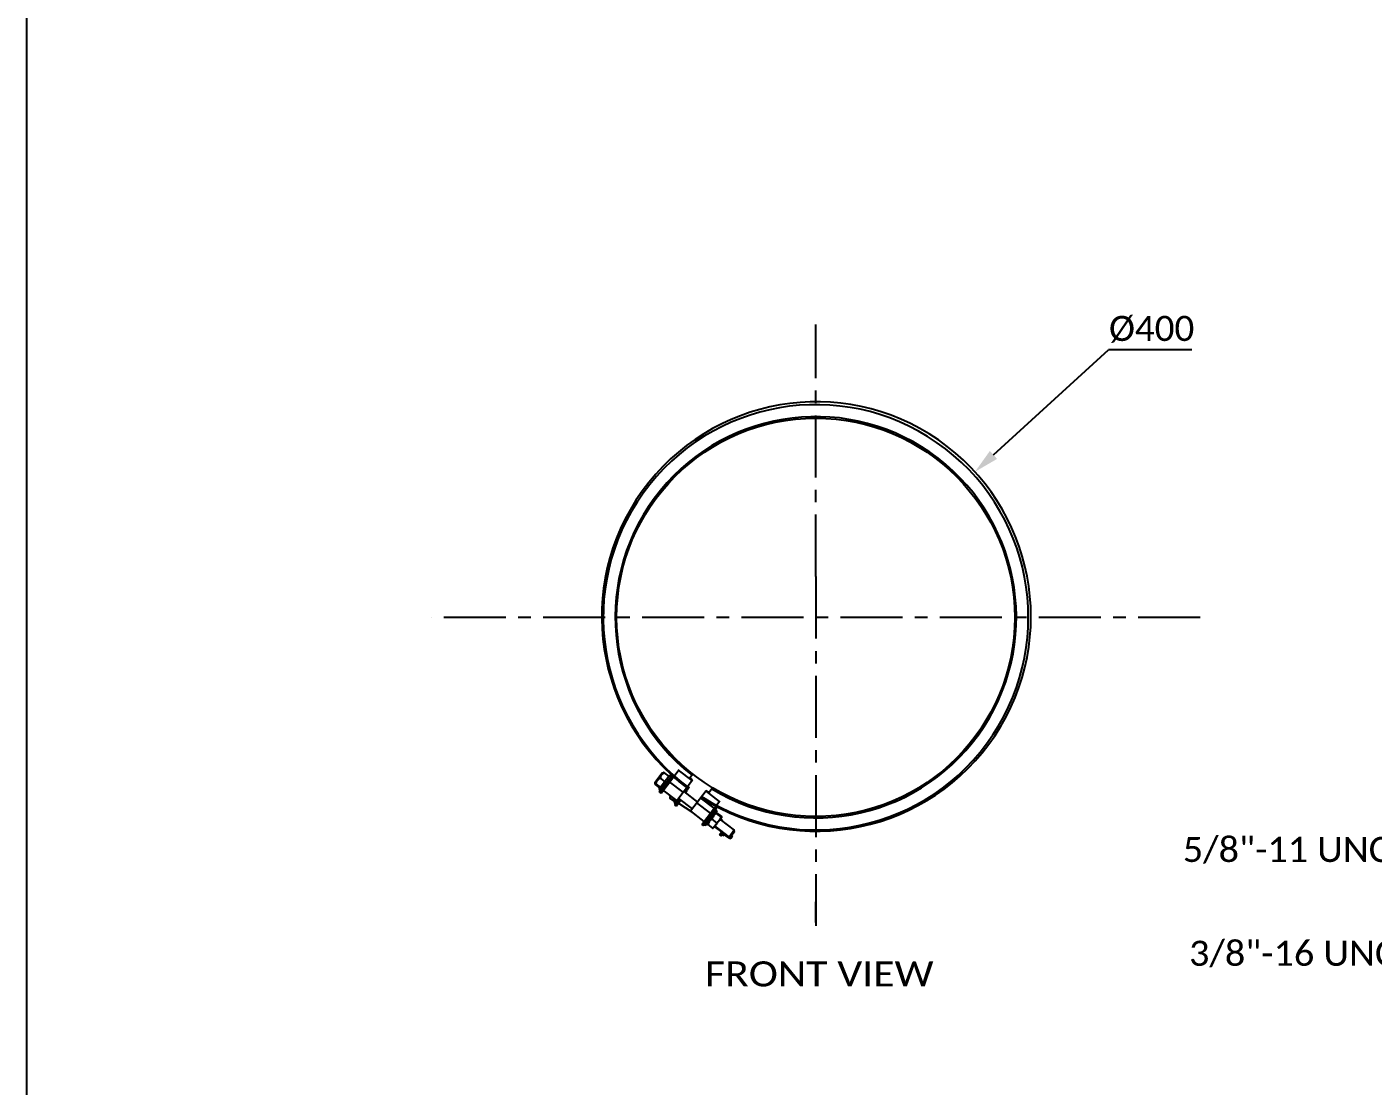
# Model space of a CAD drawing. Header units: millimetres. Extents: x 374 to 5899, y -2909 to 2000.
# Drawn here: x 374 to 1628, y -1441 to -455 of the extents above; entities that cross this region are included whole.
import ezdxf
from ezdxf.enums import TextEntityAlignment as Align

# ---------------------------------------------------------------- set-up
doc = ezdxf.new("R2010")
doc.units = ezdxf.units.MM
doc.header["$LTSCALE"] = 154
doc.header["$PDMODE"] = 3
doc.header["$PDSIZE"] = 8
doc.linetypes.add('CENTER', pattern=[0.6, 0.375, -0.075, 0.075, -0.075])
doc.layers.get('0').update_dxf_attribs({"linetype": 'CONTINUOUS'})
doc.layers.get('Defpoints').update_dxf_attribs({"linetype": 'CONTINUOUS'})
doc.layers.add('00_BUW_DATUM', color=7, linetype='CONTINUOUS')
doc.layers.add('02___PRT_ALL_AXES', color=7, linetype='CONTINUOUS')
doc.styles.get("Standard").update_dxf_attribs({"font": 'calibri.ttf'})
doc.dimstyles.new('DIMSTYLE_2', dxfattribs={"dimtxt": 23.333333, "dimasz": 23.333333, "dimexe": 1.5, "dimexo": 1, "dimtad": 1, "dimdec": 0, "dimdsep": 46, "dimtxsty": 'Standard', "dimblk": '_FILLED', "dimblk1": '_FILLED', "dimblk2": '_FILLED', "dimcen": 0.09, "dimazin": 2, "dimtp": 0.01, "dimtm": 0.01, "dimtfac": 1, "dimtdec": 0, "dimtofl": 0, "dimtmove": 0, "dimatfit": 1, "dimldrblk": '_FILLED', "dimfxl": 1, "dimtolj": 1, "dimarcsym": 0})

# ---------------------------------------------------------------- blocks, each defined once
blk = doc.blocks.new('_FILLED')
at = {"color": 0, "linetype": 'ByBlock'}
blk.add_solid([(0, 0), (-1, 0.214), (-1, -0.214)], dxfattribs=at)
blk = doc.blocks.new('*D595')
at = {"color": 0, "linetype": 'Continuous', "lineweight": -2}
for p in [(1274.6, -853.1), (1459.5, -755.4)]:
    blk.add_line(p, (1381.7, -755.4), dxfattribs=at)
at = {"color": 0, "linetype": 'Continuous'}
for p, q in [((1109.6, -1003.7), (1109.8, -1003.7)), ((1109.7, -1003.8), (1109.7, -1003.6))]:
    blk.add_line(p, q, dxfattribs=at)
at = {"layer": 'Defpoints', "color": 0}
for p in [(1257.4, -868.9), (961.9, -1138.5)]:
    blk.add_point(p, dxfattribs=at)
at = {"color": 0, "linetype": 'ByBlock', "lineweight": -2, "xscale": 23.3333333333, "yscale": 23.3333333333, "zscale": 23.3333333333, "rotation": 222.3870195345725}
blk.add_blockref('_FILLED', (1257.4, -868.9), dxfattribs=at)
at = {"color": 0, "insert": (1382.3, -723.7), "char_height": 23.33, "attachment_point": 1, "line_spacing_factor": 0.9}
blk.add_mtext('\\A1;%%c400', dxfattribs=at)

msp = doc.modelspace()

# ---------------------------------------------------------------- linework, layer by layer
at = {"linetype": 'Continuous'}
for p, q in [((959.079, -1158.229), (966.003, -1149.181)), ((962.775, -1164.588), (973.107, -1151.088)), ((963.597, -1166.476), (975.144, -1151.388)), ((963.69, -1167.177), (975.845, -1151.294)), ((966.003, -1149.181), (967.186, -1149.024)), ((972.114, -1152.385), (968.153, -1149.354)), ((973.107, -1151.088), (974.536, -1152.182)), ((975.845, -1151.294), (975.144, -1151.388)), ((975.777, -1153.851), (981.636, -1146.194)), ((989.055, -1162.827), (976.349, -1153.103)), ((993.996, -1156.371), (981.29, -1146.647)), ((959.079, -1158.229), (959.236, -1159.413)), ((963.768, -1163.291), (959.808, -1160.26)), ((964.254, -1162.656), (960.293, -1159.625)), ((962.775, -1164.588), (964.205, -1165.682)), ((968.427, -1157.203), (964.466, -1154.173)), ((979.715, -1175.033), (967.008, -1165.309)), ((985.56, -1167.395), (972.853, -1157.671)), ((979.715, -1175.033), (994.343, -1155.918)), ((986.478, -1166.987), (989.189, -1162.907)), ((989.189, -1162.907), (988.958, -1162.954)), ((991.155, -1162.659), (989.29, -1165.465)), ((994.343, -1155.918), (991.804, -1153.975)), ((992.421, -1184.757), (1007.049, -1165.642)), ((1019.409, -1175.818), (1006.703, -1166.094)), ((1009.588, -1167.585), (1007.049, -1165.642)), ((963.69, -1167.177), (963.597, -1166.476)), ((972.922, -1170.944), (973.411, -1170.209)), ((972.922, -1170.944), (973.236, -1172.501)), ((977.681, -1176.07), (973.527, -1173.31)), ((977.035, -1177.043), (978.823, -1174.351)), ((977.035, -1177.043), (978.534, -1178.039)), ((981.643, -1173.36), (977.98, -1178.872)), ((978.12, -1179.565), (977.98, -1178.872)), ((982.041, -1173.665), (978.12, -1179.565)), ((981.234, -1173.048), (993.94, -1182.771)), ((981.306, -1177.48), (993.5, -1185.583)), ((986.096, -1166.695), (998.802, -1176.418)), ((1010.972, -1186.843), (998.266, -1177.119)), ((1014.468, -1182.275), (1001.762, -1172.551)), ((1013.894, -1183.025), (1019.755, -1175.366)), ((1005.127, -1194.481), (992.421, -1184.757)), ((1004.191, -1198.172), (1016.346, -1182.289)), ((1004.892, -1198.078), (1016.439, -1182.99)), ((1017.261, -1184.878), (1006.929, -1198.378)), ((1015.155, -1181.377), (1016.346, -1182.289)), ((1017.261, -1184.878), (1015.831, -1183.784)), ((1016.439, -1182.99), (1016.346, -1182.289)), ((1016.999, -1186.873), (1016.398, -1186.005)), ((1003, -1197.26), (1004.191, -1198.172)), ((1004.892, -1198.078), (1004.191, -1198.172)), ((1006.929, -1198.378), (1005.5, -1197.284)), ((1014.57, -1199.583), (1021.285, -1204.046)), ((1015.064, -1198.937), (1028.247, -1209.026)), ((1019.926, -1192.584), (1033.109, -1202.672)), ((1020.428, -1191.928), (1020.558, -1192.015)), ((1022.107, -1194.253), (1020.465, -1191.88)), ((1033.109, -1202.672), (1028.247, -1209.026)), ((1033.295, -1204.074), (1029.649, -1208.839)), ((1033.295, -1204.074), (1033.109, -1202.672)), ((1019.348, -1206.961), (1020.597, -1207.791)), ((1020.597, -1207.791), (1022.632, -1204.729)), ((1021.29, -1207.651), (1020.597, -1207.791)), ((1021.29, -1207.651), (1023.03, -1205.033)), ((1021.844, -1206.818), (1023.343, -1207.815)), ((1024.463, -1206.129), (1023.343, -1207.815)), ((1029.649, -1208.839), (1028.247, -1209.026)), ((1031.497, -1207.83), (1031.512, -1207.84)), ((1109.061, -1288.526), (1109.061, -1269.497))]:
    msp.add_line(p, q, dxfattribs=at)
msp.add_lwpolyline([(374.049, -396.871), (2989.56, -396.871), (2989.56, -2907.81), (374.049, -2907.81)], close=True)
msp.add_circle((1109.001, -1004.487), 185.471)
for centre, radius, start, end in [((1109.58, -1003.697), 199.931, 237.450589, 233.213172), ((1109.061, -1004.397), 198.023, 237.493871, 233.197101), ((1109.061, -1004.397), 186.868, 238.746289, 231.93788)]:
    msp.add_arc(centre, radius, start, end)
for centre, radius, start, end in [((955.469, -1169.766), 11.229, 64.55682, 65.282496), ((978.973, -1170.721), 6.029, 203.870737, 205.423422)]:
    msp.add_arc(centre, radius, start, end, dxfattribs=at)
for points, knots in [([(964.466, -1154.173), (964.52, -1153.629), (964.704, -1152.561), (965.427, -1151.088), (966.66, -1150.005), (967.643, -1149.549), (968.153, -1149.354)], [0, 0, 0, 0, 0.2538632, 0.4999959, 0.74614032, 1, 1, 1, 1]), ([(968.153, -1149.354), (967.96, -1149.263), (967.694, -1149.141), (967.368, -1149.038), (967.238, -1149.017), (967.186, -1149.024)], [0, 0, 0, 0, 0.62381264, 0.84785565, 1, 1, 1, 1]), ([(959.236, -1159.413), (959.233, -1159.391), (959.233, -1159.345), (959.289, -1159.296), (959.373, -1159.29), (959.482, -1159.305), (959.619, -1159.343), (959.853, -1159.425), (960.036, -1159.506), (960.164, -1159.565)], [0, 0, 0, 0, 0.06354727, 0.11850125, 0.19237902, 0.29652651, 0.43189462, 0.59647929, 1, 1, 1, 1]), ([(959.808, -1160.26), (959.668, -1160.098), (959.481, -1159.873), (959.297, -1159.585), (959.243, -1159.465), (959.236, -1159.413)], [0, 0, 0, 0, 0.62381288, 0.84785584, 1, 1, 1, 1]), ([(960.293, -1159.625), (960.385, -1159.028), (960.652, -1157.847), (961.498, -1156.225), (962.843, -1154.983), (963.913, -1154.418), (964.466, -1154.173)], [0, 0, 0, 0, 0.25155954, 0.49999571, 0.74844356, 1, 1, 1, 1]), ([(973.236, -1172.501), (973.247, -1172.553), (973.302, -1172.78), (973.387, -1172.997), (973.459, -1173.161)], [0, 0, 0, 0, 0.22928251, 1, 1, 1, 1]), ([(973.527, -1173.31), (973.504, -1172.848), (973.522, -1171.944), (973.822, -1171.07), (974.053, -1170.703)], [0, 0, 0, 0, 0.51585576, 1, 1, 1, 1])]:
    msp.add_open_spline(points, degree=3, knots=knots, dxfattribs=at)
at = {"layer": '00_BUW_DATUM', "linetype": 'Continuous'}
for p, q in [((964.881, -1168.089), (975.777, -1153.851)), ((977.036, -1152.206), (975.845, -1151.294)), ((987.672, -1167.901), (989.29, -1165.465)), ((990.438, -1163.737), (989.189, -1162.907)), ((964.881, -1168.089), (963.69, -1167.177)), ((983.234, -1174.579), (979.369, -1180.395)), ((979.369, -1180.395), (978.12, -1179.565)), ((1003, -1197.26), (1013.894, -1183.025)), ((1021.435, -1190.612), (1013.545, -1200.923)), ((1016.064, -1186.458), (1016.035, -1186.48)), ((1016.329, -1187.05), (1020.807, -1190.477)), ((1016.662, -1186.615), (1021.14, -1190.042)), ((1021.448, -1190.579), (1021.435, -1190.612)), ((1008.145, -1196.79), (1008.142, -1196.81)), ((1008.45, -1197.346), (1012.928, -1200.773)), ((1012.223, -1192.416), (1016.701, -1195.843)), ((1013.526, -1200.93), (1013.545, -1200.923)), ((1019.348, -1206.961), (1021.438, -1203.815)), ((1024.414, -1206.714), (1024.45, -1206.149)), ((1029.118, -1210.361), (1024.421, -1207.24)), ((1030.113, -1209.912), (1029.606, -1210.164)), ((1030.113, -1209.912), (1031.501, -1207.824))]:
    msp.add_line(p, q, dxfattribs=at)
for centre, start, end in [((1016.015, -1199.226), 142.577895, 145.154514), ((1009.136, -1193.962), 319.993752, 322.570371)]:
    msp.add_arc(centre, 7.731, start, end, dxfattribs=at)
for points, knots in [([(1013.815, -1189.38), (1013.468, -1189.834), (1012.859, -1190.814), (1012.416, -1191.875), (1012.223, -1192.416)], [0, 0, 0, 0, 0.49865061, 1, 1, 1, 1]), ([(1016.329, -1187.05), (1015.858, -1187.378), (1014.949, -1188.082), (1014.163, -1188.926), (1013.815, -1189.38)], [0, 0, 0, 0, 0.5013494, 1, 1, 1, 1]), ([(1016.035, -1186.48), (1016.019, -1186.501), (1016.02, -1186.555), (1016.043, -1186.622), (1016.092, -1186.722), (1016.188, -1186.867), (1016.278, -1186.985), (1016.329, -1187.05)], [0, 0, 0, 0, 0.12115156, 0.21201056, 0.32636679, 0.62308359, 1, 1, 1, 1]), ([(1016.662, -1186.615), (1016.595, -1186.586), (1016.471, -1186.535), (1016.3, -1186.477), (1016.17, -1186.447), (1016.091, -1186.447), (1016.064, -1186.458)], [0, 0, 0, 0, 0.35252239, 0.64168894, 0.85808823, 1, 1, 1, 1]), ([(1020.807, -1190.477), (1020.614, -1191.018), (1020.172, -1192.079), (1019.563, -1193.059), (1019.215, -1193.513)], [0, 0, 0, 0, 0.5013494, 1, 1, 1, 1]), ([(1021.435, -1190.612), (1021.419, -1190.634), (1021.366, -1190.647), (1021.296, -1190.642), (1021.186, -1190.62), (1021.022, -1190.566), (1020.884, -1190.51), (1020.807, -1190.477)], [0, 0, 0, 0, 0.12115156, 0.21201056, 0.32636679, 0.62308359, 1, 1, 1, 1]), ([(1021.14, -1190.042), (1021.186, -1190.1), (1021.267, -1190.206), (1021.368, -1190.355), (1021.431, -1190.474), (1021.452, -1190.549), (1021.448, -1190.579)], [0, 0, 0, 0, 0.35252239, 0.64168894, 0.85808823, 1, 1, 1, 1]), ([(1008.45, -1197.346), (1008.404, -1197.289), (1008.323, -1197.182), (1008.222, -1197.033), (1008.159, -1196.915), (1008.138, -1196.839), (1008.142, -1196.81)], [0, 0, 0, 0, 0.35252239, 0.64168894, 0.85808823, 1, 1, 1, 1]), ([(1009.671, -1194.809), (1009.403, -1195.193), (1008.936, -1196.017), (1008.598, -1196.897), (1008.45, -1197.346)], [0, 0, 0, 0, 0.49760521, 1, 1, 1, 1]), ([(1012.223, -1192.416), (1011.78, -1192.708), (1010.927, -1193.338), (1010.195, -1194.111), (1009.876, -1194.528)], [0, 0, 0, 0, 0.50254326, 1, 1, 1, 1]), ([(1015.058, -1198.932), (1014.757, -1199.291), (1014.085, -1199.957), (1013.323, -1200.514), (1012.928, -1200.773)], [0, 0, 0, 0, 0.49760521, 1, 1, 1, 1]), ([(1012.928, -1200.773), (1012.996, -1200.802), (1013.12, -1200.853), (1013.29, -1200.911), (1013.421, -1200.941), (1013.499, -1200.942), (1013.526, -1200.93)], [0, 0, 0, 0, 0.35252239, 0.64168894, 0.85808823, 1, 1, 1, 1]), ([(1016.701, -1195.843), (1016.536, -1196.347), (1016.149, -1197.335), (1015.595, -1198.243), (1015.276, -1198.661)], [0, 0, 0, 0, 0.50254326, 1, 1, 1, 1]), ([(1019.215, -1193.513), (1018.868, -1193.967), (1018.082, -1194.811), (1017.173, -1195.515), (1016.701, -1195.843)], [0, 0, 0, 0, 0.49865061, 1, 1, 1, 1]), ([(1024.414, -1206.714), (1024.411, -1206.757), (1024.404, -1206.932), (1024.411, -1207.108), (1024.421, -1207.24)], [0, 0, 0, 0, 0.24270239, 1, 1, 1, 1]), ([(1024.421, -1207.24), (1024.434, -1207.157), (1024.489, -1206.828), (1024.565, -1206.502), (1024.636, -1206.263)], [0, 0, 0, 0, 0.2530112, 1, 1, 1, 1]), ([(1029.118, -1210.361), (1029.467, -1210.148), (1030.129, -1209.68), (1030.672, -1209.071), (1030.892, -1208.741)], [0, 0, 0, 0, 0.50826459, 1, 1, 1, 1]), ([(1029.606, -1210.164), (1029.567, -1210.183), (1029.409, -1210.258), (1029.244, -1210.32), (1029.118, -1210.361)], [0, 0, 0, 0, 0.24270239, 1, 1, 1, 1]), ([(1030.892, -1208.741), (1030.945, -1208.66), (1031.151, -1208.326), (1031.312, -1207.965), (1031.409, -1207.687)], [0, 0, 0, 0, 0.24863476, 1, 1, 1, 1])]:
    msp.add_open_spline(points, degree=3, knots=knots, dxfattribs=at)
at = {"layer": '02___PRT_ALL_AXES', "linetype": 'CENTER'}
for p, q in [((1109.061, -966.526), (1109.061, -731.86)), ((1109.061, -966.526), (1109.061, -1291.739)), ((1467.129, -1004.487), (750.874, -1004.487))]:
    msp.add_line(p, q, dxfattribs=at)
at = {"layer": '02___PRT_ALL_AXES', "linetype": 'Continuous'}
for p, q in [((993.854, -1151.526), (991.804, -1153.975)), ((1012.109, -1164.146), (1009.588, -1167.585))]:
    msp.add_line(p, q, dxfattribs=at)
for radius, start, end in [(265, 230.844, 231.198273), (264, 230.836709, 231.180075), (264, 234.310635, 234.311421)]:
    msp.add_arc((1156.549, -957.123), radius, start, end, dxfattribs=at)

# ---------------------------------------------------------------- texts
at = {"width": 1.017192}
for s, p, p2 in [('5/8"-11 UNC/M16 ( X 8NOS )', (1451.035, -1232.257), (1889.465, -1232.257)), ('3/8"-16 UNC/M10 ( X 8NOS )', (1456.863, -1328.954), (1895.294, -1328.954))]:
    msp.add_text(s, height=23.33333, dxfattribs=at).set_placement(p, p2, align=Align.FIT)
at = {"linetype": 'Continuous', "width": 1.109888}
msp.add_text('FRONT VIEW', height=23.3333, dxfattribs=at).set_placement((1005.802, -1348.183), (1218.798, -1348.183), align=Align.FIT)

# ---------------------------------------------------------------- dimensions: what is measured, and where the dimension line sits
at = {"color": 0, "linetype": 'Continuous'}
dim = msp.add_diameter_dim_2p(p1=(961.95, -1138.522), p2=(1257.389, -868.872), text='%%c<>', dimstyle='DIMSTYLE_2', override={"dimtih": 1, "dimtoh": 1, "dimpost": '<>'}, dxfattribs=at)
dim.commit()
dim.dimension.update_dxf_attribs({"geometry": '*D595', "text_midpoint": (1420.912, -755.439), "dimtype": 163})

doc.saveas('drawing.dxf')
